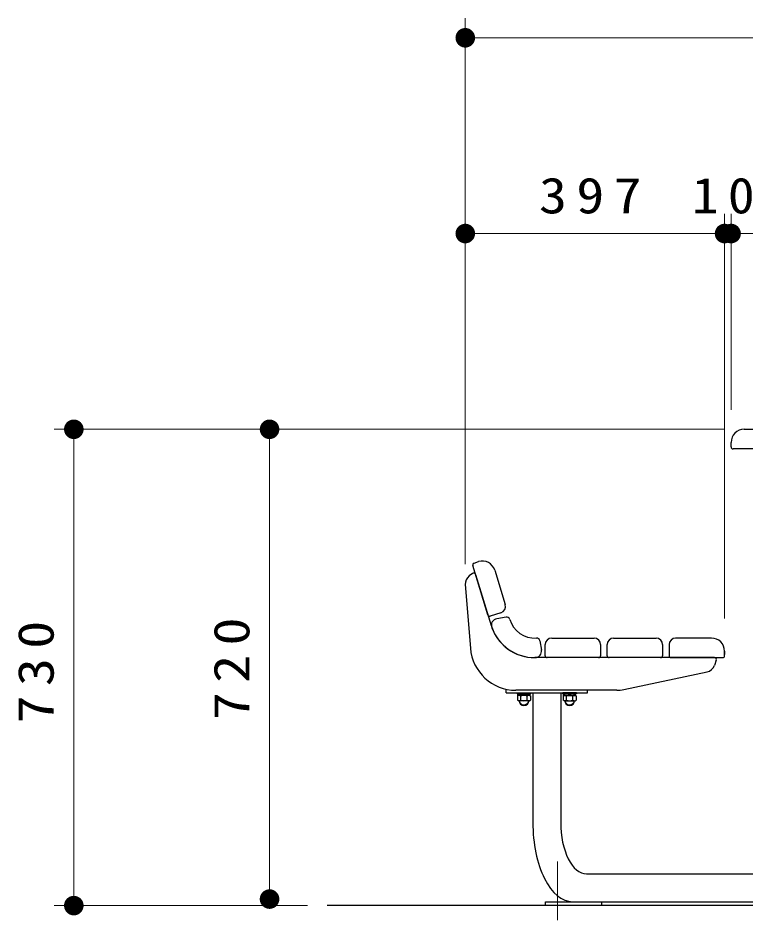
# Model space of a CAD drawing. Units: millimetres on the paper, scale 1:30. Extents: x -365 to 0, y 0 to 257.
# Drawn here: x -174.36 to -137.19, y 80.75 to 127.32 of the extents above; entities that cross this region are included whole.
import ezdxf

# ---------------------------------------------------------------- set-up
doc = ezdxf.new("R2010")
doc.units = ezdxf.units.MM
doc.linetypes.add('USER1', pattern=[4.5, 2.5, -2])
doc.linetypes.add('USER2', pattern=[6, 3, -1, 1, -1])
doc.layers.add('LY_1', color=7, linetype='Continuous', lineweight=25)
doc.styles.add('ＭＳ ゴシック', font='')
doc.styles.get('ＭＳ ゴシック').set_extended_font_data('MS Gothic')

# ---------------------------------------------------------------- blocks, each defined once
blk = doc.blocks.new('filled_dot')
at = {"color": 0, "linetype": 'Continuous', "lineweight": -2, "const_width": 1.25}
blk.add_lwpolyline([(-0.625, 0, 1), (0.625, 0, 1)], format="xyb", close=True, dxfattribs=at)

msp = doc.modelspace()

# ---------------------------------------------------------------- linework, layer by layer
at = {"layer": 'LY_1', "lineweight": 13}
for p, q in [((-151.524, 113.988), (-151.524, 127.321)), ((-151.524, 126.321), (-94.528, 126.321)), ((-151.524, 99.427), (-151.524, 117.321)), ((-138.276, 96.654), (-138.276, 117.321)), ((-137.943, 107.321), (-137.943, 117.321)), ((-151.524, 116.321), (-138.276, 116.321)), ((-138.276, 116.321), (-137.943, 116.321)), ((-137.943, 116.321), (-108.11, 116.321)), ((-159.191, 106.321), (-172.524, 106.321)), ((-171.524, 81.988), (-171.524, 106.321)), ((-138.276, 106.321), (-162.524, 106.321)), ((-161.524, 82.321), (-161.524, 106.321)), ((-159.58, 81.988), (-172.524, 81.988))]:
    msp.add_line(p, q, dxfattribs=at)
at = {"layer": 'LY_1', "color": 40}
for p, q in [((-137.276, 106.321), (-135.443, 106.321)), ((-137.943, 105.421), (-137.943, 105.654)), ((-135.21, 105.321), (-137.843, 105.321)), ((-150.372, 96.847), (-151.142, 99.365)), ((-151.075, 99.49), (-150.852, 99.559)), ((-150.02, 99.116), (-149.484, 97.363)), ((-149.705, 96.947), (-150.247, 96.781)), ((-149.443, 96.729), (-149.917, 96.645)), ((-147.716, 95.519), (-147.632, 95.045)), ((-147.11, 95.654), (-144.943, 95.654)), ((-143.943, 95.654), (-141.776, 95.654)), ((-138.943, 95.654), (-140.776, 95.654)), ((-147.443, 94.754), (-147.443, 95.321)), ((-144.61, 95.321), (-144.61, 94.754)), ((-144.276, 94.754), (-144.276, 95.321)), ((-141.443, 95.321), (-141.443, 94.754)), ((-141.11, 95.321), (-141.11, 94.754)), ((-144.71, 94.654), (-147.343, 94.654)), ((-141.543, 94.654), (-144.176, 94.654)), ((-141.01, 94.654), (-138.376, 94.654)), ((-138.276, 94.754), (-138.276, 94.988)), ((-138.276, 94.984), (-138.276, 94.817))]:
    msp.add_line(p, q, dxfattribs=at)
at = {"layer": 'LY_1', "color": 4}
for p, q in [((-151.156, 98.954), (-151.325, 98.827)), ((-151, 98.903), (-150.206, 96.305)), ((-151.523, 98.387), (-151.262, 95.134)), ((-138.793, 94.654), (-147.975, 94.654)), ((-138.699, 94.52), (-138.798, 94.248)), ((-143.431, 93.024), (-139.164, 93.93)), ((-149.443, 92.854), (-149.443, 93.043)), ((-143.777, 92.988), (-148.936, 92.988)), ((-145.276, 92.854), (-145.276, 92.988))]:
    msp.add_line(p, q, dxfattribs=at)
at = {"layer": 'LY_1', "color": 190}
for p, q in [((-149.443, 92.854), (-145.276, 92.854)), ((-148.071, 92.854), (-148.071, 86.233)), ((-146.648, 92.854), (-146.648, 86.233)), ((-145.337, 83.611), (-129.693, 83.611)), ((-147.419, 82.188), (-129.693, 82.188))]:
    msp.add_line(p, q, dxfattribs=at)
at = {"layer": 'LY_1'}
for p, q in [((-148.876, 92.854), (-148.876, 92.804)), ((-148.876, 92.854), (-148.176, 92.854)), ((-148.876, 92.804), (-148.176, 92.804)), ((-148.809, 92.721), (-148.853, 92.696)), ((-148.853, 92.696), (-148.853, 92.479)), ((-148.22, 92.804), (-148.833, 92.804)), ((-148.833, 92.721), (-148.833, 92.804)), ((-148.22, 92.721), (-148.833, 92.721)), ((-148.243, 92.721), (-148.809, 92.721)), ((-148.69, 92.479), (-148.69, 92.696)), ((-148.549, 92.721), (-148.526, 92.804)), ((-148.526, 92.721), (-148.504, 92.804)), ((-148.363, 92.479), (-148.363, 92.696)), ((-148.243, 92.721), (-148.2, 92.696)), ((-148.22, 92.721), (-148.22, 92.804)), ((-148.2, 92.696), (-148.2, 92.479)), ((-148.176, 92.804), (-148.176, 92.854)), ((-146.543, 92.804), (-146.543, 92.854)), ((-145.843, 92.854), (-146.543, 92.854)), ((-145.843, 92.804), (-146.543, 92.804)), ((-146.476, 92.721), (-146.52, 92.696)), ((-146.52, 92.696), (-146.52, 92.479)), ((-146.5, 92.804), (-145.886, 92.804)), ((-146.5, 92.721), (-146.5, 92.804)), ((-146.5, 92.721), (-145.886, 92.721)), ((-146.476, 92.721), (-145.91, 92.721)), ((-146.356, 92.479), (-146.356, 92.696)), ((-146.193, 92.721), (-146.215, 92.804)), ((-146.171, 92.721), (-146.193, 92.804)), ((-146.03, 92.479), (-146.03, 92.696)), ((-145.91, 92.721), (-145.866, 92.696)), ((-145.886, 92.721), (-145.886, 92.804)), ((-145.866, 92.696), (-145.866, 92.479)), ((-145.843, 92.854), (-145.843, 92.804)), ((-148.809, 92.454), (-148.853, 92.479)), ((-148.243, 92.454), (-148.809, 92.454)), ((-148.243, 92.454), (-148.2, 92.479)), ((-146.476, 92.454), (-146.52, 92.479)), ((-146.476, 92.454), (-145.91, 92.454)), ((-145.91, 92.454), (-145.866, 92.479)), ((-87.594, 81.988), (-158.58, 81.988)), ((-147.419, 81.988), (-147.419, 82.188)), ((-144.544, 81.988), (-147.419, 81.988)), ((-144.544, 81.988), (-144.544, 82.188))]:
    msp.add_line(p, q, dxfattribs=at)
at = {"layer": 'LY_1', "color": 2, "linetype": 'USER2', "lineweight": 13}
msp.add_line((-146.809, 84.242), (-146.809, 80.753), dxfattribs=at)
at = {"layer": 'LY_1', "color": 40}
for centre, radius, start, end in [((-137.276, 105.654), 0.667, 90, 180), ((-137.843, 105.421), 0.1, 180, 270), ((-151.046, 99.395), 0.1, 107, 197), ((-150.657, 98.921), 0.667, 17, 107), ((-149.802, 97.265), 0.333, 287, 17), ((-150.276, 96.876), 0.1, 197, 287), ((-149.859, 96.317), 0.333, 100, 199.5941), ((-149.414, 96.565), 0.167, 16.3794, 100), ((-147.975, 96.988), 1.333, 196.3794, 273.6206), ((-147.975, 96.988), 2.333, 199.5941, 270.4059), ((-147.88, 95.491), 0.167, 10, 93.6206), ((-147.11, 95.321), 0.333, 90, 180), ((-144.943, 95.321), 0.333, 0, 90), ((-143.943, 95.321), 0.333, 90, 180), ((-141.776, 95.321), 0.333, 0, 90), ((-140.776, 95.321), 0.333, 90, 180), ((-138.943, 94.988), 0.667, 0, 90), ((-147.96, 94.988), 0.333, 270.4059, 10), ((-147.343, 94.754), 0.1, 180, 270), ((-144.71, 94.754), 0.1, 270, 0), ((-144.176, 94.754), 0.1, 180, 270), ((-141.543, 94.754), 0.1, 270, 0), ((-141.01, 94.754), 0.1, 180, 270), ((-138.376, 94.754), 0.1, 270, 0)]:
    msp.add_arc(centre, radius, start, end, dxfattribs=at)
at = {"layer": 'LY_1', "color": 4}
for centre, radius, start, end in [((-151.024, 98.427), 0.5, 127, 184.5861), ((-151.096, 98.874), 0.1, 17, 127), ((-147.975, 96.988), 2.333, 197, 270), ((-148.936, 95.321), 2.333, 184.5861, 270), ((-138.793, 94.554), 0.1, 340, 90), ((-139.268, 94.419), 0.5, 281.9877, 340), ((-143.777, 94.654), 1.667, 270, 281.9877)]:
    msp.add_arc(centre, radius, start, end, dxfattribs=at)
at = {"layer": 'LY_1'}
for centre, radius, start, end in [((-148.809, 92.425), 0.295, 66.1349, 90), ((-148.526, 92.18), 0.54, 72.4119, 107.5881), ((-148.243, 92.425), 0.295, 90, 113.8651), ((-146.476, 92.425), 0.295, 66.1349, 90), ((-146.193, 92.18), 0.54, 72.4119, 107.5881), ((-145.91, 92.425), 0.295, 90, 113.8651), ((-148.809, 92.75), 0.295, 270, 293.865), ((-148.526, 92.454), 0.25, 180, 360), ((-148.526, 92.995), 0.54, 252.4119, 287.5881), ((-148.243, 92.75), 0.295, 246.1349, 270), ((-146.476, 92.75), 0.295, 270, 293.8651), ((-146.193, 92.454), 0.25, 180, 0), ((-146.193, 92.995), 0.54, 252.4119, 287.5881), ((-145.91, 92.75), 0.295, 246.135, 270)]:
    msp.add_arc(centre, radius, start, end, dxfattribs=at)
at = {"layer": 'LY_1', "linetype": 'USER1', "lineweight": 13}
for centre, end in [((-148.526, 92.454), 360), ((-146.193, 92.454), 0)]:
    msp.add_arc(centre, 0.217, 180, end, dxfattribs=at)
at = {"layer": 'LY_1', "color": 190}
for centre, major_axis in [((-146.049, 86.233), (0, 4.045)), ((-145.337, 86.233), (0, 2.622))]:
    msp.add_ellipse(centre, major_axis=major_axis, ratio=0.5, start_param=1.570796, end_param=3.141593, dxfattribs=at)

# ---------------------------------------------------------------- block references
at = {"layer": 'LY_1', "lineweight": 13, "xscale": 0.4, "yscale": 0.4}
for p in [(-151.524, 126.321), (-151.524, 116.321), (-138.276, 116.321), (-137.943, 116.321)]:
    msp.add_blockref('filled_dot', p, dxfattribs=at)
for p, rotation in [((-138.276, 116.321), 180), ((-137.943, 116.321), 180), ((-171.524, 106.321), 270), ((-161.524, 106.321), 270), ((-171.524, 81.988), 90), ((-161.524, 82.321), 90)]:
    msp.add_blockref('filled_dot', p, dxfattribs=dict(at, rotation=rotation))

# ---------------------------------------------------------------- texts
at = {"layer": 'LY_1', "char_height": 1.833, "attachment_point": 8, "style": 'ＭＳ ゴシック'}
for s, insert in [('\\T1.33;\\W1.15;397', (-144.9, 117.321)), ('\\T1.34;\\W1.1;10', (-138.11, 117.321))]:
    msp.add_mtext(s, dxfattribs=dict(at, insert=insert))
at = {"layer": 'LY_1', "char_height": 1.833, "attachment_point": 8, "rotation": 90, "style": 'ＭＳ ゴシック'}
for s, insert in [('\\T1.33;\\W1.15;720', (-162.524, 94.321)), ('\\T1.33;\\W1.15;730', (-172.524, 94.154))]:
    msp.add_mtext(s, dxfattribs=dict(at, insert=insert))

doc.saveas('drawing.dxf')
